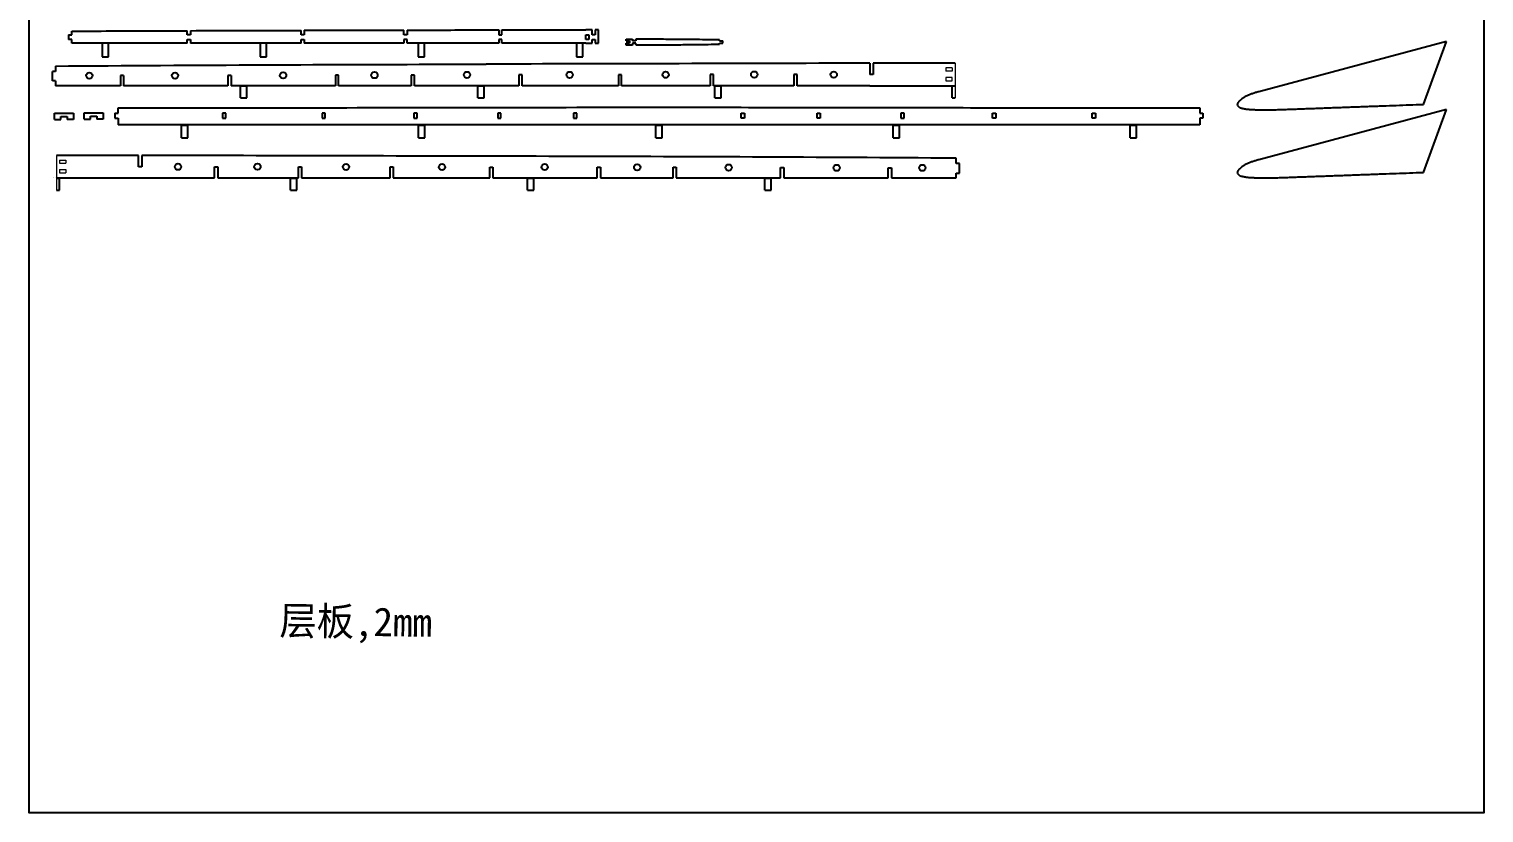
# Model space of a CAD drawing. Header units: millimetres. Extents: x -19 to 901, y -788 to 132.
# Drawn here: x -19 to 901, y -788 to -293 of the extents above; entities that cross this region are included whole.
import ezdxf

# ---------------------------------------------------------------- set-up
doc = ezdxf.new("R2010")
doc.units = ezdxf.units.MM
doc.layers.add('SLD-0', color=7, linetype='Continuous')

# ---------------------------------------------------------------- blocks, each defined once
blk = doc.blocks.new('块2')
at = {"layer": 'SLD-0'}
for p, q in [((31.32, 45.17), (31.32, 49.17)), ((31.32, 49.17), (43.32, 49.17)), ((35.32, 45.17), (35.32, 47.17)), ((35.32, 47.17), (39.32, 47.17)), ((39.32, 47.17), (39.32, 45.17)), ((43.32, 49.17), (43.32, 45.17)), ((31.32, 45.17), (35.32, 45.17)), ((43.32, 45.17), (39.32, 45.17))]:
    blk.add_line(p, q, dxfattribs=at)
blk = doc.blocks.new('main_wing_第二横梁左')
at = {"color": 7, "linetype": 'Continuous', "lineweight": 25}
for p, q in [((2, 20.13), (2, 16.71)), ((517, 21.96), (517, 14.72)), ((571, 21.96), (519, 21.96)), ((519, 21.96), (519, 14.72)), ((2, 16.71), (0, 16.71)), ((0, 10.71), (0, 16.71)), ((2, 10.71), (0, 10.71)), ((2, 10.71), (2, 7.71)), ((43, 14.07), (43, 7.7)), ((45, 14.07), (43, 14.07)), ((45, 14.07), (45, 7.7)), ((111, 14.25), (111, 7.7)), ((113, 14.25), (111, 14.25)), ((113, 14.25), (113, 7.7)), ((179, 14.39), (179, 7.7)), ((181, 14.39), (179, 14.39)), ((181, 7.7), (181, 14.39)), ((227, 14.47), (227, 7.71)), ((229, 14.47), (227, 14.47)), ((229, 7.71), (229, 14.47)), ((295, 14.56), (295, 7.72)), ((297, 14.56), (295, 14.56)), ((297, 7.72), (297, 14.56)), ((358, 14.64), (358, 7.73)), ((360, 14.64), (358, 14.64)), ((360, 7.73), (360, 14.64)), ((416, 14.71), (416, 7.73)), ((418, 14.71), (416, 14.71)), ((418, 7.73), (418, 14.71)), ((469, 14.77), (469, 7.72)), ((471, 14.77), (469, 14.77)), ((471, 7.72), (471, 14.77)), ((519, 14.72), (517, 14.72)), ((119, 0), (119, 7.7)), ((119, 0), (123, 0)), ((119.2, 7.7), (119.2, 7.62)), ((119.2, 7.62), (120.2, 7.62)), ((120.2, 7.62), (120.2, 7.7)), ((120.4, 7.7), (120.4, 7.62)), ((120.4, 7.62), (121.4, 7.62)), ((121.4, 7.62), (121.4, 7.7)), ((121.6, 7.7), (121.6, 7.62)), ((121.6, 7.62), (122.6, 7.62)), ((122.6, 7.62), (122.6, 7.7)), ((122.8, 7.7), (122.8, 7.62)), ((122.8, 7.62), (123, 7.62)), ((123, 0), (123, 7.62)), ((269, 0), (269, 7.72)), ((269, 0), (273, 0)), ((269.2, 7.72), (269.2, 7.62)), ((269.2, 7.62), (270.2, 7.62)), ((270.2, 7.62), (270.2, 7.72)), ((270.4, 7.72), (270.4, 7.62)), ((270.4, 7.62), (271.4, 7.62)), ((271.4, 7.62), (271.4, 7.72)), ((271.6, 7.72), (271.6, 7.62)), ((271.6, 7.62), (272.6, 7.62)), ((272.6, 7.62), (272.6, 7.72)), ((272.8, 7.72), (272.8, 7.62)), ((272.8, 7.62), (273, 7.62)), ((273, 0), (273, 7.62)), ((419, 0), (419, 7.73)), ((419.2, 7.73), (419.2, 7.62)), ((419.2, 7.62), (420.2, 7.62)), ((420.2, 7.62), (420.2, 7.73)), ((420.4, 7.73), (420.4, 7.62)), ((420.4, 7.62), (421.4, 7.62)), ((421.4, 7.62), (421.4, 7.73)), ((421.6, 7.73), (421.6, 7.62)), ((421.6, 7.62), (422.6, 7.62)), ((422.6, 7.62), (422.6, 7.73)), ((422.8, 7.73), (422.8, 7.62)), ((422.8, 7.62), (423, 7.62)), ((423, 0), (423, 7.62)), ((517, 7.72), (569, 7.72)), ((569, 0), (569, 7.72)), ((569, 0), (571, 0)), ((569.2, 7.72), (569.2, 7.62)), ((569.2, 7.72), (570.2, 7.72)), ((569.2, 7.62), (570.2, 7.62)), ((570.2, 7.62), (570.2, 7.72)), ((570.4, 7.72), (570.4, 7.62)), ((570.4, 7.72), (571, 7.72)), ((570.4, 7.62), (571, 7.62)), ((419, 0), (423, 0))]:
    blk.add_line(p, q, dxfattribs=at)
at = {"color": 7, "linetype": 'Continuous', "lineweight": 18}
for p, q in [((569, 18.96), (565, 18.96)), ((565, 18.96), (565, 16.96)), ((569, 18.96), (569, 16.96)), ((571, 21.96), (571, 0)), ((569, 16.96), (565, 16.96)), ((569, 12.89), (565, 12.89)), ((565, 12.89), (565, 10.89)), ((565, 10.89), (569, 10.89)), ((569, 10.89), (569, 12.89))]:
    blk.add_line(p, q, dxfattribs=at)
at = {"color": 7, "linetype": 'Continuous', "lineweight": 25}
for centre in [(23.36, 14.07), (77.6, 14.07), (145.93, 14.25), (203.71, 14.39), (262.2, 14.56), (327.13, 14.56), (387.83, 14.64), (443.86, 14.77), (494.15, 14.72)]:
    blk.add_circle(centre, 2, dxfattribs=at)
for points, knots in [([(2, 20.13), (46.28, 20.48), (90.56, 20.72), (134.84, 20.91), (174.65, 21.08), (214.46, 21.2), (254.26, 21.3)], [0.0020001, 0.0020001, 0.0020001, 0.0020001, 0.1348402, 0.1348402, 0.1348402, 0.2542678, 0.2542678, 0.2542678, 0.2542678]), ([(517, 21.96), (474.08, 21.82), (393.18, 21.62), (312.27, 21.45), (274.28, 21.35)], [0, 0, 0, 0, 0.25, 0.4713061, 0.4713061, 0.4713061, 0.4713061])]:
    blk.add_open_spline(points, degree=3, knots=knots, dxfattribs=at)
for points in [[(254.26, 21.3), (260.94, 21.32), (267.61, 21.34), (274.28, 21.35)], [(43, 7.7), (29.33, 7.71), (15.67, 7.71), (2, 7.71)], [(111, 7.7), (89, 7.7), (67, 7.7), (45, 7.7)], [(119, 7.7), (117, 7.7), (115, 7.7), (113, 7.7)], [(120.2, 7.7), (119.87, 7.7), (119.53, 7.7), (119.2, 7.7)], [(121.4, 7.7), (121.07, 7.7), (120.73, 7.7), (120.4, 7.7)], [(122.6, 7.7), (122.27, 7.7), (121.93, 7.7), (121.6, 7.7)], [(179, 7.7), (160.27, 7.7), (141.53, 7.7), (122.8, 7.7)], [(227, 7.71), (211.67, 7.71), (196.33, 7.71), (181, 7.7)], [(269, 7.72), (255.67, 7.71), (242.33, 7.71), (229, 7.71)], [(270.2, 7.72), (269.87, 7.72), (269.53, 7.72), (269.2, 7.72)], [(271.4, 7.72), (271.07, 7.72), (270.73, 7.72), (270.4, 7.72)], [(272.6, 7.72), (272.27, 7.72), (271.93, 7.72), (271.6, 7.72)], [(295, 7.72), (287.6, 7.72), (280.2, 7.72), (272.8, 7.72)], [(358, 7.73), (337.67, 7.73), (317.33, 7.72), (297, 7.72)], [(416, 7.73), (397.33, 7.73), (378.67, 7.73), (360, 7.73)], [(419, 7.73), (418.67, 7.73), (418.33, 7.73), (418, 7.73)], [(420.2, 7.73), (419.87, 7.73), (419.53, 7.73), (419.2, 7.73)], [(421.4, 7.73), (421.07, 7.73), (420.73, 7.73), (420.4, 7.73)], [(422.6, 7.73), (422.27, 7.73), (421.93, 7.73), (421.6, 7.73)], [(469, 7.72), (453.6, 7.73), (438.2, 7.73), (422.8, 7.73)], [(517, 7.72), (501.67, 7.72), (486.33, 7.72), (471, 7.72)]]:
    blk.add_open_spline(points, degree=3, dxfattribs=at)
blk = doc.blocks.new('襟翼前龙骨挡板')
at = {"color": 7, "linetype": 'Continuous', "lineweight": 25}
for p, q in [((2, 15.5), (2, 18.92)), ((292, 19.28), (396, 19.28)), ((686, 18.92), (686, 15.5)), ((0, 15.5), (2, 15.5)), ((0, 15.5), (0, 12.5)), ((0, 12.5), (2, 12.5)), ((2, 12.5), (2, 8.3)), ((70, 15.5), (68, 15.5)), ((68, 15.5), (68, 12.5)), ((68, 12.5), (70, 12.5)), ((70, 12.5), (70, 15.5)), ((133, 15.5), (131, 15.5)), ((131, 15.5), (131, 12.5)), ((131, 12.5), (133, 12.5)), ((133, 12.5), (133, 15.5)), ((191, 15.5), (189, 15.5)), ((189, 15.5), (189, 12.5)), ((189, 12.5), (191, 12.5)), ((191, 12.5), (191, 15.5)), ((244, 15.5), (242, 15.5)), ((242, 15.5), (242, 12.5)), ((242, 12.5), (244, 12.5)), ((244, 12.5), (244, 15.5)), ((292, 15.5), (290, 15.5)), ((290, 15.5), (290, 12.5)), ((290, 12.5), (292, 12.5)), ((292, 12.5), (292, 15.5)), ((396, 15.5), (398, 15.5)), ((396, 12.5), (396, 15.5)), ((398, 12.5), (396, 12.5)), ((398, 15.5), (398, 12.5)), ((444, 12.5), (444, 15.5)), ((444, 15.5), (446, 15.5)), ((446, 12.5), (444, 12.5)), ((446, 15.5), (446, 12.5)), ((499, 15.5), (497, 15.5)), ((497, 15.5), (497, 12.5)), ((497, 12.5), (499, 12.5)), ((499, 12.5), (499, 15.5)), ((555, 12.5), (555, 15.5)), ((555, 15.5), (557, 15.5)), ((557, 12.5), (555, 12.5)), ((557, 15.5), (557, 12.5)), ((618, 12.5), (618, 15.5)), ((618, 15.5), (620, 15.5)), ((620, 12.5), (618, 12.5)), ((620, 15.5), (620, 12.5)), ((686, 15.5), (688, 15.5)), ((686, 12.5), (686, 8.3)), ((688, 12.5), (686, 12.5)), ((688, 15.5), (688, 12.5)), ((42.02, 0), (42.02, 8.3)), ((42.02, 0), (46.02, 0)), ((42.22, 8.3), (42.22, 8.1)), ((42.22, 8.1), (43.22, 8.1)), ((43.22, 8.1), (43.22, 8.3)), ((43.42, 8.3), (43.42, 8.1)), ((43.42, 8.1), (44.42, 8.1)), ((44.42, 8.1), (44.42, 8.3)), ((44.62, 8.3), (44.62, 8.1)), ((44.62, 8.1), (45.62, 8.1)), ((45.62, 8.1), (45.62, 8.3)), ((45.82, 8.3), (45.82, 8.1)), ((45.82, 8.1), (46.02, 8.1)), ((46.02, 0), (46.02, 8.1)), ((192.02, 0), (192.02, 8.31)), ((192.02, 0), (196.02, 0)), ((192.22, 8.31), (192.22, 8.1)), ((192.22, 8.1), (193.22, 8.1)), ((193.22, 8.1), (193.22, 8.31)), ((193.42, 8.31), (193.42, 8.1)), ((193.42, 8.1), (194.42, 8.1)), ((194.42, 8.1), (194.42, 8.31)), ((194.62, 8.31), (194.62, 8.1)), ((194.62, 8.1), (195.62, 8.1)), ((195.62, 8.1), (195.62, 8.31)), ((195.82, 8.31), (195.82, 8.1)), ((195.82, 8.1), (196.02, 8.1)), ((196.02, 0), (196.02, 8.1)), ((342.02, 8.3), (292, 8.3)), ((342.02, 0), (342.02, 8.3)), ((342.02, 0), (346.02, 0)), ((342.22, 8.3), (342.22, 8.1)), ((343.22, 8.3), (342.22, 8.3)), ((342.22, 8.1), (343.22, 8.1)), ((343.22, 8.1), (343.22, 8.3)), ((343.42, 8.3), (343.42, 8.1)), ((344.42, 8.3), (343.42, 8.3)), ((343.42, 8.1), (344.42, 8.1)), ((344.42, 8.1), (344.42, 8.3)), ((344.62, 8.3), (344.62, 8.1)), ((345.62, 8.3), (344.62, 8.3)), ((344.62, 8.1), (345.62, 8.1)), ((345.62, 8.1), (345.62, 8.3)), ((345.82, 8.3), (345.82, 8.1)), ((396, 8.3), (345.82, 8.3)), ((345.82, 8.1), (346.02, 8.1)), ((346.02, 0), (346.02, 8.1)), ((492.02, 0), (492.02, 8.31)), ((492.02, 0), (496.02, 0)), ((492.22, 8.31), (492.22, 8.1)), ((492.22, 8.1), (493.22, 8.1)), ((493.22, 8.1), (493.22, 8.31)), ((493.42, 8.31), (493.42, 8.1)), ((493.42, 8.1), (494.42, 8.1)), ((494.42, 8.1), (494.42, 8.31)), ((494.62, 8.31), (494.62, 8.1)), ((494.62, 8.1), (495.62, 8.1)), ((495.62, 8.1), (495.62, 8.31)), ((495.82, 8.31), (495.82, 8.1)), ((495.82, 8.1), (496.02, 8.1)), ((496.02, 0), (496.02, 8.1)), ((642.02, 0), (642.02, 8.3)), ((642.02, 0), (646.02, 0)), ((642.22, 8.3), (642.22, 8.1)), ((642.22, 8.1), (643.22, 8.1)), ((643.22, 8.1), (643.22, 8.3)), ((643.42, 8.3), (643.42, 8.1)), ((643.42, 8.1), (644.42, 8.1)), ((644.42, 8.1), (644.42, 8.3)), ((644.62, 8.3), (644.62, 8.1)), ((644.62, 8.1), (645.62, 8.1)), ((645.62, 8.1), (645.62, 8.3)), ((645.82, 8.3), (645.82, 8.1)), ((645.82, 8.1), (646.02, 8.1)), ((646.02, 0), (646.02, 8.1))]:
    blk.add_line(p, q, dxfattribs=at)
for points, knots in [([(2, 18.92), (28.18, 18.95), (54.35, 18.97), (151.02, 19.06), (221.51, 19.13), (292, 19.28)], [0.002, 0.002, 0.002, 0.002, 0.0805321, 0.0805321, 0.2920002, 0.2920002, 0.2920002, 0.2920002]), ([(192.02, 8.31), (160.52, 8.31), (111.78, 8.31), (63.05, 8.31), (45.82, 8.3)], [0.0999806, 0.0999806, 0.0999806, 0.0999806, 0.1944848, 0.2461806, 0.2461806, 0.2461806, 0.2461806]), ([(492.02, 8.31), (484.18, 8.31), (452.17, 8.31), (420.17, 8.31), (396, 8.3)], [0.4923613, 0.4923613, 0.4923613, 0.4923613, 0.5520607, 0.736081, 0.736081, 0.736081, 0.736081]), ([(642.02, 8.3), (632.51, 8.3), (598.84, 8.31), (550.11, 8.31), (510.88, 8.31), (495.82, 8.31)], [0.111635, 0.111635, 0.111635, 0.111635, 0.1840202, 0.3680405, 0.4827162, 0.4827162, 0.4827162, 0.4827162])]:
    blk.add_open_spline(points, degree=3, knots=knots, dxfattribs=at)
for points in [[(396, 19.28), (420.17, 19.23), (468.5, 19.14), (541, 19.06), (613.5, 18.99), (661.83, 18.95), (686, 18.92)], [(42.02, 8.3), (28.68, 8.3), (15.34, 8.3), (2, 8.3)], [(43.22, 8.3), (42.89, 8.3), (42.55, 8.3), (42.22, 8.3)], [(44.42, 8.3), (44.09, 8.3), (43.75, 8.3), (43.42, 8.3)], [(45.62, 8.3), (45.29, 8.3), (44.95, 8.3), (44.62, 8.3)], [(193.22, 8.31), (192.89, 8.31), (192.55, 8.31), (192.22, 8.31)], [(194.42, 8.31), (194.09, 8.31), (193.75, 8.31), (193.42, 8.31)], [(195.62, 8.31), (195.29, 8.31), (194.95, 8.31), (194.62, 8.31)], [(292, 8.3), (259.94, 8.31), (227.88, 8.31), (195.82, 8.31)], [(493.22, 8.31), (492.89, 8.31), (492.55, 8.31), (492.22, 8.31)], [(494.42, 8.31), (494.09, 8.31), (493.75, 8.31), (493.42, 8.31)], [(495.62, 8.31), (495.29, 8.31), (494.95, 8.31), (494.62, 8.31)], [(643.22, 8.3), (642.89, 8.3), (642.55, 8.3), (642.22, 8.3)], [(644.42, 8.3), (644.09, 8.3), (643.75, 8.3), (643.42, 8.3)], [(645.62, 8.3), (645.29, 8.3), (644.95, 8.3), (644.62, 8.3)], [(686, 8.3), (672.61, 8.3), (659.21, 8.3), (645.82, 8.3)]]:
    blk.add_open_spline(points, degree=3, dxfattribs=at)
blk = doc.blocks.new('升降舵前挡板')
at = {"color": 7, "linetype": 'Continuous', "lineweight": 25}
for p, q in [((0, 13.95), (2, 13.95)), ((0, 13.95), (0, 10.95)), ((2, 10.95), (0, 10.95)), ((2, 13.95), (2, 16.19)), ((2, 8.66), (2, 10.95)), ((75, 13.95), (75, 16.47)), ((77, 13.95), (75, 13.95)), ((75, 8.66), (75, 10.95)), ((75, 10.95), (77, 10.95)), ((77, 16.48), (77, 13.95)), ((77, 10.95), (77, 8.66)), ((147, 13.95), (147, 16.69)), ((149, 13.95), (147, 13.95)), ((147, 8.66), (147, 10.95)), ((147, 10.95), (149, 10.95)), ((149, 16.7), (149, 13.95)), ((149, 10.95), (149, 8.66)), ((212, 13.95), (212, 16.84)), ((214, 13.95), (212, 13.95)), ((212, 10.95), (212, 8.66)), ((214, 10.95), (212, 10.95)), ((214, 16.85), (214, 13.95)), ((214, 8.66), (214, 10.95)), ((272, 16.96), (272, 13.95)), ((272, 13.95), (274, 13.95)), ((272, 10.95), (272, 8.66)), ((274, 10.95), (272, 10.95)), ((274, 13.95), (274, 16.96)), ((274, 8.66), (274, 10.95)), ((331, 17.05), (327, 17.05)), ((327, 13.95), (329, 13.95)), ((327, 10.95), (327, 13.95)), ((329, 10.95), (327, 10.95)), ((329, 13.95), (329, 10.95)), ((331, 13.95), (331, 17.05)), ((333, 13.95), (331, 13.95)), ((331, 8.66), (331, 10.95)), ((331, 10.95), (333, 10.95)), ((335, 17.05), (333, 17.05)), ((333, 17.05), (333, 13.95)), ((333, 10.95), (333, 8.66)), ((335, 8.66), (335, 17.05)), ((21.12, 8.66), (21.12, 0)), ((21.12, 0), (25.12, 0)), ((21.32, 8.56), (21.32, 8.66)), ((22.32, 8.56), (21.32, 8.56)), ((22.32, 8.66), (22.32, 8.56)), ((22.52, 8.56), (22.52, 8.66)), ((23.52, 8.56), (22.52, 8.56)), ((23.52, 8.66), (23.52, 8.56)), ((23.72, 8.56), (23.72, 8.66)), ((24.72, 8.56), (23.72, 8.56)), ((24.72, 8.66), (24.72, 8.56)), ((24.92, 8.56), (24.92, 8.66)), ((25.12, 8.56), (24.92, 8.56)), ((25.12, 0), (25.12, 8.56)), ((121.12, 8.66), (121.12, 0)), ((121.12, 0), (125.12, 0)), ((121.32, 8.56), (121.32, 8.66)), ((122.32, 8.56), (121.32, 8.56)), ((122.32, 8.66), (122.32, 8.56)), ((122.52, 8.56), (122.52, 8.66)), ((123.52, 8.56), (122.52, 8.56)), ((123.52, 8.66), (123.52, 8.56)), ((123.72, 8.56), (123.72, 8.66)), ((124.72, 8.56), (123.72, 8.56)), ((124.72, 8.66), (124.72, 8.56)), ((124.92, 8.56), (124.92, 8.66)), ((125.12, 8.56), (124.92, 8.56)), ((125.12, 0), (125.12, 8.56)), ((221.12, 8.66), (221.12, 0)), ((221.12, 0), (225.12, 0)), ((221.32, 8.56), (221.32, 8.66)), ((222.32, 8.56), (221.32, 8.56)), ((222.32, 8.66), (222.32, 8.56)), ((222.52, 8.56), (222.52, 8.66)), ((223.52, 8.56), (222.52, 8.56)), ((223.52, 8.66), (223.52, 8.56)), ((223.72, 8.56), (223.72, 8.66)), ((224.72, 8.56), (223.72, 8.56)), ((224.72, 8.66), (224.72, 8.56)), ((224.92, 8.56), (224.92, 8.66)), ((225.12, 8.56), (224.92, 8.56)), ((225.12, 0), (225.12, 8.56)), ((321.12, 8.66), (321.12, 0)), ((321.12, 0), (325.12, 0)), ((321.32, 8.56), (321.32, 8.66)), ((322.32, 8.56), (321.32, 8.56)), ((322.32, 8.66), (322.32, 8.56)), ((322.52, 8.56), (322.52, 8.66)), ((323.52, 8.56), (322.52, 8.56)), ((323.52, 8.66), (323.52, 8.56)), ((323.72, 8.56), (323.72, 8.66)), ((324.72, 8.56), (323.72, 8.56)), ((324.72, 8.66), (324.72, 8.56)), ((324.92, 8.56), (324.92, 8.66)), ((325.12, 8.56), (324.92, 8.56)), ((325.12, 0), (325.12, 8.56)), ((327, 8.66), (331, 8.66)), ((333, 8.66), (335, 8.66))]:
    blk.add_line(p, q, dxfattribs=at)
for points, knots in [([(2, 16.19), (10.26, 16.22), (18.53, 16.26), (42.86, 16.36), (58.93, 16.42), (75, 16.47)], [0.00200002, 0.00200002, 0.00200002, 0.00200002, 0.02679485, 0.02679485, 0.07500061, 0.07500061, 0.07500061, 0.07500061]), ([(77, 16.48), (95.99, 16.55), (114.98, 16.6), (138.32, 16.67), (142.66, 16.68), (147, 16.69)], [0.07700062, 0.07700062, 0.07700062, 0.07700062, 0.13397432, 0.13397432, 0.14700094, 0.14700094, 0.14700094, 0.14700094]), ([(214, 16.85), (219.83, 16.86), (239.16, 16.9), (258.49, 16.94), (272, 16.96)], [0.21400114, 0.21400114, 0.21400114, 0.21400114, 0.2314763, 0.27200125, 0.27200125, 0.27200125, 0.27200125])]:
    blk.add_open_spline(points, degree=3, knots=knots, dxfattribs=at)
for points in [[(149, 16.7), (170, 16.75), (191, 16.8), (212, 16.84)], [(274, 16.96), (291.67, 17), (309.33, 17.03), (327, 17.05)], [(21.12, 8.66), (14.75, 8.66), (8.37, 8.66), (2, 8.66)], [(22.32, 8.66), (21.99, 8.66), (21.66, 8.66), (21.32, 8.66)], [(23.52, 8.66), (23.19, 8.66), (22.86, 8.66), (22.52, 8.66)], [(24.72, 8.66), (24.39, 8.66), (24.06, 8.66), (23.72, 8.66)], [(75, 8.66), (58.31, 8.66), (41.62, 8.66), (24.92, 8.66)], [(121.12, 8.66), (106.42, 8.66), (91.71, 8.66), (77, 8.66)], [(122.32, 8.66), (121.99, 8.66), (121.66, 8.66), (121.32, 8.66)], [(123.52, 8.66), (123.19, 8.66), (122.86, 8.66), (122.52, 8.66)], [(124.72, 8.66), (124.39, 8.66), (124.06, 8.66), (123.72, 8.66)], [(147, 8.66), (139.64, 8.66), (132.28, 8.66), (124.92, 8.66)], [(212, 8.66), (191, 8.66), (170, 8.66), (149, 8.66)], [(221.12, 8.66), (218.75, 8.66), (216.37, 8.66), (214, 8.66)], [(222.32, 8.66), (221.99, 8.66), (221.66, 8.66), (221.32, 8.66)], [(223.52, 8.66), (223.19, 8.66), (222.86, 8.66), (222.52, 8.66)], [(224.72, 8.66), (224.39, 8.66), (224.06, 8.66), (223.72, 8.66)], [(272, 8.66), (256.31, 8.66), (240.62, 8.66), (224.92, 8.66)], [(321.12, 8.66), (305.42, 8.66), (289.71, 8.66), (274, 8.66)], [(322.32, 8.66), (321.99, 8.66), (321.66, 8.66), (321.32, 8.66)], [(323.52, 8.66), (323.19, 8.66), (322.86, 8.66), (322.52, 8.66)], [(324.72, 8.66), (324.39, 8.66), (324.06, 8.66), (323.72, 8.66)], [(327, 8.66), (326.31, 8.66), (325.62, 8.66), (324.92, 8.66)]]:
    blk.add_open_spline(points, degree=3, dxfattribs=at)
blk = doc.blocks.new('fin_方向舵前挡板_高度为59')
at = {"color": 7, "linetype": 'Continuous', "lineweight": 25}
for p, q in [((0, 3.87), (4, 3.87)), ((0, 2.69), (0, 3.87)), ((0, 2.69), (2, 2.69)), ((2, 1.19), (0, 1.19)), ((0, 0), (0, 1.19)), ((4, 0), (0, 0)), ((2, 2.69), (2, 1.19)), ((4, 3.87), (4, 2.69)), ((6, 2.69), (4, 2.69)), ((4, 1.19), (4, 0)), ((6, 1.19), (4, 1.19)), ((6, 3.75), (6, 2.69)), ((6, 0.13), (6, 1.19)), ((58.97, 2.69), (58.97, 3.27)), ((58.97, 2.69), (61, 2.69)), ((58.97, 0.6), (58.97, 1.19)), ((58.97, 1.19), (61, 1.19)), ((61, 1.19), (61, 2.69))]:
    blk.add_line(p, q, dxfattribs=at)
for points, knots in [([(58.97, 3.27), (58.43, 3.28), (57.89, 3.3), (57.35, 3.31), (52.49, 3.4), (47.62, 3.46), (42.75, 3.51), (37.89, 3.56), (33.02, 3.6), (24.13, 3.66), (20.11, 3.68), (12.73, 3.72), (9.36, 3.73), (6, 3.75)], [0.00202636, 0.00202636, 0.00202636, 0.00202636, 0.00364974, 0.00364974, 0.00364974, 0.01824908, 0.01824908, 0.01824908, 0.03284814, 0.03284814, 0.04491396, 0.04491396, 0.05500364, 0.05500364, 0.05500364, 0.05500364]), ([(6, 0.13), (8.73, 0.14), (11.46, 0.15), (17.58, 0.18), (20.97, 0.2), (27.76, 0.24), (31.15, 0.26), (37.94, 0.31), (41.34, 0.34), (44.73, 0.38), (49.48, 0.43), (54.23, 0.5), (58.97, 0.6)], [0.00200002, 0.00200002, 0.00200002, 0.00200002, 0.01018323, 0.01018323, 0.02036646, 0.02036646, 0.0305497, 0.0305497, 0.04073295, 0.04073295, 0.04073295, 0.05497701, 0.05497701, 0.05497701, 0.05497701])]:
    blk.add_open_spline(points, degree=3, knots=knots, dxfattribs=at)
blk = doc.blocks.new('main_wing_平面版小翼_可以是木板')
at = {"color": 7, "linetype": 'Continuous', "lineweight": 25}
for p, q in [((132.15, 43.25), (13.51, 11.46)), ((117.68, 3.49), (132.15, 43.25)), ((117.17, 3.47), (117.68, 3.49))]:
    blk.add_line(p, q, dxfattribs=at)
blk.add_open_spline([(13.51, 11.46), (13.17, 11.37), (12.5, 11.19), (11.49, 10.89), (10.48, 10.57), (9.48, 10.23), (8.49, 9.87), (7.51, 9.49), (6.54, 9.09), (5.58, 8.65), (4.64, 8.16), (3.89, 7.72), (3.3, 7.33), (2.87, 7.02), (2.46, 6.69), (2.06, 6.35), (1.68, 5.99), (1.3, 5.62), (0.93, 5.24), (0.58, 4.85), (0.26, 4.43), (0.01, 3.97), (-0.13, 3.45), (-0.03, 2.92), (0.24, 2.46), (0.6, 2.07), (1.01, 1.74), (1.46, 1.47), (1.95, 1.26), (2.62, 1.06), (3.48, 0.88), (4.52, 0.68), (5.56, 0.51), (6.6, 0.39), (7.65, 0.3), (8.71, 0.24), (9.76, 0.18), (10.81, 0.13), (11.86, 0.09), (12.92, 0.06), (14.32, 0.02), (16.08, 0), (18.18, -0.01), (20.29, 0.01), (22.4, 0.04), (24.51, 0.09), (26.61, 0.15), (28.72, 0.22), (30.82, 0.3), (32.93, 0.38), (35.04, 0.46), (37.14, 0.54), (39.25, 0.61), (42.06, 0.72), (45.57, 0.84), (49.78, 1), (53.99, 1.15), (58.2, 1.31), (62.41, 1.46), (66.63, 1.62), (70.84, 1.77), (75.05, 1.93), (79.26, 2.08), (83.47, 2.24), (87.68, 2.39), (93.3, 2.6), (100.32, 2.85), (108.74, 3.16), (114.36, 3.37), (117.17, 3.47)], degree=3, knots=[0.475675, 0.475675, 0.475675, 0.475675, 0.4797559, 0.4838367, 0.4879175, 0.4919984, 0.4960792, 0.50016, 0.5042409, 0.5083217, 0.5124025, 0.5164834, 0.5185238, 0.5205642, 0.5226046, 0.524645, 0.5266854, 0.5287258, 0.5307663, 0.5328067, 0.5348471, 0.5368875, 0.5389279, 0.5409683, 0.5430088, 0.5450492, 0.5470896, 0.54913, 0.5511704, 0.5532108, 0.5572917, 0.5613725, 0.5654533, 0.5695342, 0.573615, 0.5776958, 0.5817767, 0.5858575, 0.5899383, 0.5940191, 0.5981, 0.6062616, 0.6144233, 0.622585, 0.6307466, 0.6389083, 0.6470699, 0.6552316, 0.6633933, 0.6715549, 0.6797166, 0.6878783, 0.6960399, 0.7042016, 0.7205249, 0.7368482, 0.7531716, 0.7694949, 0.7858182, 0.8021415, 0.8184649, 0.8347882, 0.8511115, 0.8674348, 0.8837581, 0.9000815, 0.9327281, 0.9653748, 0.9980214, 0.9980214, 0.9980214, 0.9980214], dxfattribs=at)

msp = doc.modelspace()

# ---------------------------------------------------------------- linework, layer by layer
at = {"color": 7, "linetype": 'Continuous', "lineweight": 25}
for p, q in [((49.79, -372.83), (-2.21, -372.83)), ((49.79, -380.08), (49.79, -372.83)), ((51.79, -372.83), (51.79, -380.08)), ((566.79, -378.08), (566.79, -374.66)), ((51.79, -380.08), (49.79, -380.08)), ((97.79, -387.07), (97.79, -380.02)), ((97.79, -380.02), (99.79, -380.02)), ((99.79, -380.02), (99.79, -387.07)), ((150.79, -387.07), (150.79, -380.09)), ((150.79, -380.09), (152.79, -380.09)), ((152.79, -380.09), (152.79, -387.07)), ((208.79, -387.07), (208.79, -380.16)), ((208.79, -380.16), (210.79, -380.16)), ((210.79, -380.16), (210.79, -387.07)), ((271.79, -387.08), (271.79, -380.23)), ((271.79, -380.23), (273.79, -380.23)), ((273.79, -380.23), (273.79, -387.08)), ((339.79, -387.09), (339.79, -380.32)), ((339.79, -380.32), (341.79, -380.32)), ((341.79, -380.32), (341.79, -387.09)), ((387.79, -387.09), (387.79, -380.4)), ((387.79, -380.4), (389.79, -380.4)), ((389.79, -380.4), (389.79, -387.09)), ((455.79, -387.1), (455.79, -380.54)), ((455.79, -380.54), (457.79, -380.54)), ((457.79, -380.54), (457.79, -387.1)), ((523.79, -387.09), (523.79, -380.73)), ((523.79, -380.73), (525.79, -380.73)), ((525.79, -380.73), (525.79, -387.09)), ((568.79, -378.08), (566.79, -378.08)), ((566.79, -387.08), (566.79, -384.08)), ((566.79, -384.08), (568.79, -384.08)), ((568.79, -384.08), (568.79, -378.08)), ((-4.21, -387.08), (-4.21, -387.08)), ((-4.01, -387.08), (-4.01, -387.08)), ((-3.01, -387.08), (-3.01, -387.08)), ((-2.21, -387.08), (-1.81, -387.08)), ((-2.21, -387.18), (-1.81, -387.18)), ((-2.21, -394.8), (-0.21, -394.8)), ((-1.81, -387.18), (-1.81, -387.08)), ((-1.61, -387.08), (-1.61, -387.18)), ((-1.61, -387.08), (-0.61, -387.08)), ((-1.61, -387.18), (-0.61, -387.18)), ((-0.61, -387.18), (-0.61, -387.08)), ((-0.41, -387.08), (-0.41, -387.18)), ((-0.41, -387.08), (51.79, -387.08)), ((-0.41, -387.18), (-0.21, -387.18)), ((-0.21, -394.8), (-0.21, -387.18)), ((145.79, -394.8), (145.79, -387.07)), ((145.79, -394.8), (149.79, -394.8)), ((145.99, -387.07), (145.99, -387.18)), ((145.99, -387.18), (146.99, -387.18)), ((146.99, -387.18), (146.99, -387.07)), ((147.19, -387.07), (147.19, -387.18)), ((147.19, -387.18), (148.19, -387.18)), ((148.19, -387.18), (148.19, -387.07)), ((148.39, -387.07), (148.39, -387.18)), ((148.39, -387.18), (149.39, -387.18)), ((149.39, -387.18), (149.39, -387.07)), ((149.59, -387.07), (149.59, -387.18)), ((149.59, -387.18), (149.79, -387.18)), ((149.79, -394.8), (149.79, -387.18)), ((295.79, -394.8), (295.79, -387.08)), ((295.79, -394.8), (299.79, -394.8)), ((295.99, -387.08), (295.99, -387.18)), ((295.99, -387.18), (296.99, -387.18)), ((296.99, -387.18), (296.99, -387.08)), ((297.19, -387.08), (297.19, -387.18)), ((297.19, -387.18), (298.19, -387.18)), ((298.19, -387.18), (298.19, -387.08)), ((298.39, -387.08), (298.39, -387.18)), ((298.39, -387.18), (299.39, -387.18)), ((299.39, -387.18), (299.39, -387.08)), ((299.59, -387.08), (299.59, -387.18)), ((299.59, -387.18), (299.79, -387.18)), ((299.79, -394.8), (299.79, -387.18)), ((445.79, -394.8), (445.79, -387.1)), ((445.79, -394.8), (449.79, -394.8)), ((445.99, -387.1), (445.99, -387.18)), ((445.99, -387.18), (446.99, -387.18)), ((446.99, -387.18), (446.99, -387.1)), ((447.19, -387.1), (447.19, -387.18)), ((447.19, -387.18), (448.19, -387.18)), ((448.19, -387.18), (448.19, -387.1)), ((448.39, -387.1), (448.39, -387.18)), ((448.39, -387.18), (449.39, -387.18)), ((449.39, -387.18), (449.39, -387.1)), ((449.59, -387.1), (449.59, -387.18)), ((449.59, -387.18), (449.79, -387.18)), ((449.79, -394.8), (449.79, -387.18))]:
    msp.add_line(p, q, dxfattribs=at)
at = {"color": 7, "linetype": 'Continuous', "lineweight": 18}
for p, q in [((-2.21, -372.83), (-2.21, -394.8)), ((-0.21, -375.83), (3.79, -375.83)), ((-0.21, -375.83), (-0.21, -377.83)), ((3.79, -375.83), (3.79, -377.83)), ((-0.21, -377.83), (3.79, -377.83)), ((-0.21, -381.83), (3.79, -381.83)), ((-0.21, -381.83), (-0.21, -383.83)), ((-0.21, -383.83), (3.79, -383.83)), ((3.79, -381.83), (3.79, -383.83))]:
    msp.add_line(p, q, dxfattribs=at)
msp.add_lwpolyline([(-19.49, 131.5), (900.51, 131.5), (900.51, -788.5), (-19.49, -788.5)], close=True)
at = {"color": 7, "linetype": 'Continuous', "lineweight": 25}
for centre in [(74.64, -380.08), (124.93, -380.02), (180.96, -380.16), (241.65, -380.23), (306.59, -380.23), (365.08, -380.4), (422.86, -380.54), (491.19, -380.73), (545.43, -380.73)]:
    msp.add_circle(centre, 2, dxfattribs=at)
for points in [[(566.79, -374.66), (523.87, -374.33), (438.04, -373.85), (309.29, -373.46), (180.54, -373.19), (94.7, -372.97), (51.79, -372.83)], [(51.79, -387.08), (55.62, -387.08), (63.28, -387.08), (74.79, -387.08), (86.29, -387.07), (93.96, -387.07), (97.79, -387.07)], [(99.79, -387.07), (115.12, -387.07), (130.45, -387.07), (145.79, -387.07)], [(145.99, -387.07), (146.32, -387.07), (146.65, -387.07), (146.99, -387.07)], [(147.19, -387.07), (147.52, -387.07), (147.85, -387.07), (148.19, -387.07)], [(148.39, -387.07), (148.72, -387.07), (149.05, -387.07), (149.39, -387.07)], [(149.59, -387.07), (149.99, -387.07), (150.39, -387.07), (150.79, -387.07)], [(152.79, -387.07), (171.45, -387.07), (190.12, -387.07), (208.79, -387.07)], [(210.79, -387.07), (231.12, -387.07), (251.45, -387.07), (271.79, -387.08)], [(273.79, -387.08), (281.12, -387.08), (288.45, -387.08), (295.79, -387.08)], [(295.99, -387.08), (296.32, -387.08), (296.65, -387.08), (296.99, -387.08)], [(297.19, -387.08), (297.52, -387.08), (297.85, -387.08), (298.19, -387.08)], [(298.39, -387.08), (298.72, -387.08), (299.05, -387.08), (299.39, -387.08)], [(299.59, -387.08), (312.99, -387.08), (326.39, -387.08), (339.79, -387.09)], [(341.79, -387.09), (357.12, -387.09), (372.45, -387.09), (387.79, -387.09)], [(389.79, -387.09), (408.45, -387.1), (427.12, -387.1), (445.79, -387.1)], [(445.99, -387.1), (446.32, -387.1), (446.65, -387.1), (446.99, -387.1)], [(447.19, -387.1), (447.52, -387.1), (447.85, -387.1), (448.19, -387.1)], [(448.39, -387.1), (448.72, -387.1), (449.05, -387.1), (449.39, -387.1)], [(449.59, -387.1), (451.65, -387.1), (453.72, -387.1), (455.79, -387.1)], [(457.79, -387.1), (479.79, -387.1), (501.79, -387.1), (523.79, -387.09)], [(525.79, -387.09), (539.45, -387.09), (553.12, -387.09), (566.79, -387.08)]]:
    msp.add_open_spline(points, degree=3, dxfattribs=at)

# ---------------------------------------------------------------- block references
at = {"color": 7, "linetype": 'Continuous'}
for name, p in [('升降舵前挡板', (5.53, -310.51)), ('fin_方向舵前挡板_高度为59', (358.14, -303.16)), ('main_wing_平面版小翼_可以是木板', (744.66, -344.08)), ('main_wing_第二横梁左', (-4.78, -336.53)), ('块2', (-34.73, -395.42)), ('块2', (-16.06, -395.14)), ('襟翼前龙骨挡板', (34.83, -361.76)), ('main_wing_平面版小翼_可以是木板', (744.66, -387.09))]:
    msp.add_blockref(name, p, dxfattribs=at)

# ---------------------------------------------------------------- texts
msp.add_text('层板,2mm', height=18.122, rotation=359.22611).set_placement((138.74, -675.9))

doc.saveas('drawing.dxf')
